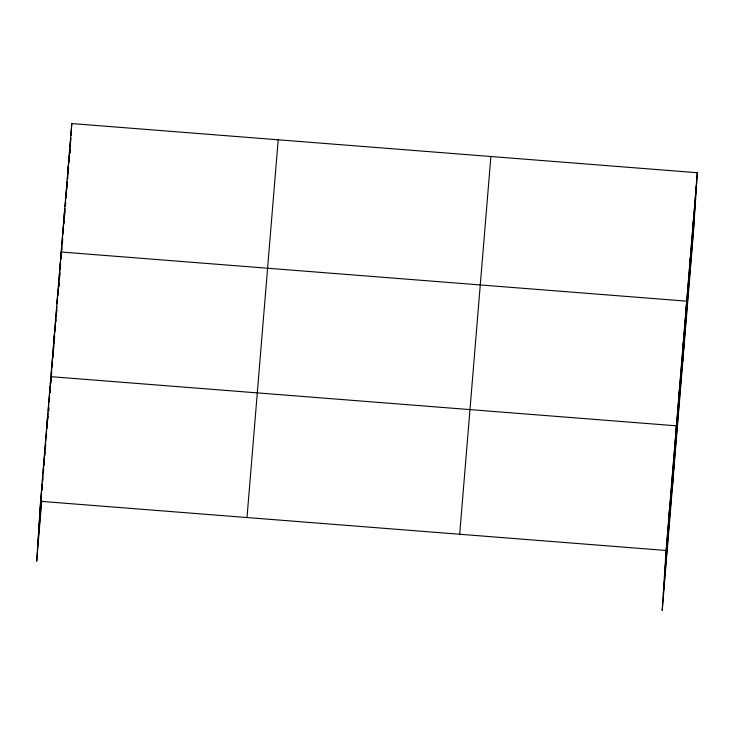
<?xml version="1.0" encoding="UTF-8"?>
<svg xmlns="http://www.w3.org/2000/svg" width="734" height="734" viewBox="0 0 734 734"><rect width="100%" height="100%" fill="white"/><g stroke="black" fill="none" stroke-linecap="round" stroke-linejoin="round"><path stroke-width="1.1" d="M697.3 172.729L666.105 550.472L662.224 610.431L693.419 232.678L697.3 172.729L71.776 123.569L40.581 501.322L36.7 561.271L41.71 500.634M43.398 469.283L44.012 459.768M47.444 418.215L46.829 427.729L48.031 413.132M48.664 410.829L48.811 408.535M49.251 401.718L49.536 397.277M49.829 392.837L50.261 386.176L49.701 392.919M50.389 384.065L50.875 376.661L676.399 425.821L672.518 485.77M53.692 344.631L54.307 335.108M57.738 293.554L57.124 303.078L57.582 297.463M58.959 286.168L59.105 283.884M59.83 272.617L59.472 278.168L59.849 273.663M60.05 269.286L60.555 261.524L58.509 286.232M60.693 259.405L61.17 252.01L686.694 301.16L682.813 361.119M64.702 209.19L61.482 250.257M67.62 175.903L68.234 166.379M70.446 144.185L70.803 138.634M71.776 123.569L71.014 135.304L71.161 133.083M668.922 518.443L669.536 508.919M672.353 476.889L672.968 467.374M679.216 393.782L679.831 384.267M682.648 352.228L683.262 342.714M689.611 267.864L690.226 258.35M693.153 225.054L693.768 215.539M39.957 510.836L41.443 492.872M41.627 490.624L42.187 483.88M42.37 481.642L42.93 474.898M43.113 472.65L46.637 429.977M48.215 410.884L48.774 404.15M48.958 401.902L49.517 395.167M50.444 383.937L50.995 377.193M51.187 374.946L53.967 341.255M54.151 339.016L56.839 306.445M57.766 295.215L58.325 288.471M60.739 259.267L61.298 252.505M64.363 215.328L64.922 208.575M65.115 206.318L65.665 199.556M65.858 197.308L67.161 181.537M67.345 179.28L67.904 172.518M68.088 170.27L70.785 137.597M38.884 527.48L41.48 496.037M41.948 490.422L42.223 487.055M42.691 481.44L42.967 478.063M43.334 473.577L43.71 469.081M44.077 464.594L44.453 460.099M44.82 455.603L45.095 452.236M45.563 446.621L45.747 444.373M46.306 437.638L46.581 434.271M47.049 428.656L47.325 425.289M47.793 419.674L48.068 416.297M48.527 410.682L48.811 407.315M49.27 401.7L49.554 398.333M50.013 392.718L50.297 389.35M50.756 383.735L51.031 380.359M51.408 375.872L51.775 371.376M52.151 366.89L52.518 362.394M52.894 357.898L53.261 353.412M53.628 348.916L53.912 345.549M54.371 339.934L54.655 336.567M55.114 330.951L55.399 327.584M55.857 321.969L56.041 319.721M56.601 312.978L56.876 309.61M57.344 303.995L57.619 300.628M58.087 295.013L58.362 291.646M58.729 287.15L59.105 282.654M60.216 269.158L60.592 264.644M61.06 259.01L61.243 256.762M61.711 251.129L61.986 247.753M62.454 242.119L62.729 238.733M63.197 233.1L63.473 229.724M63.941 224.09L64.225 220.705M64.684 215.08L64.968 211.695M65.427 206.061L65.711 202.685M66.078 198.18L66.455 193.666M66.822 189.161L67.198 184.656M67.666 179.023L67.849 176.775M68.317 171.141L68.592 167.756M69.06 162.122L69.335 158.746M37.773 544.628L41.398 500.827M247 517.543L278.195 139.79M459.677 534.251L490.881 156.507M665.49 559.987L696.685 182.243M664.408 576.64L695.612 198.886M663.307 593.788L694.502 216.035M40.581 501.322L666.105 550.472M70.079 149.736L69.858 153.158L70.079 149.736"/></g></svg>
